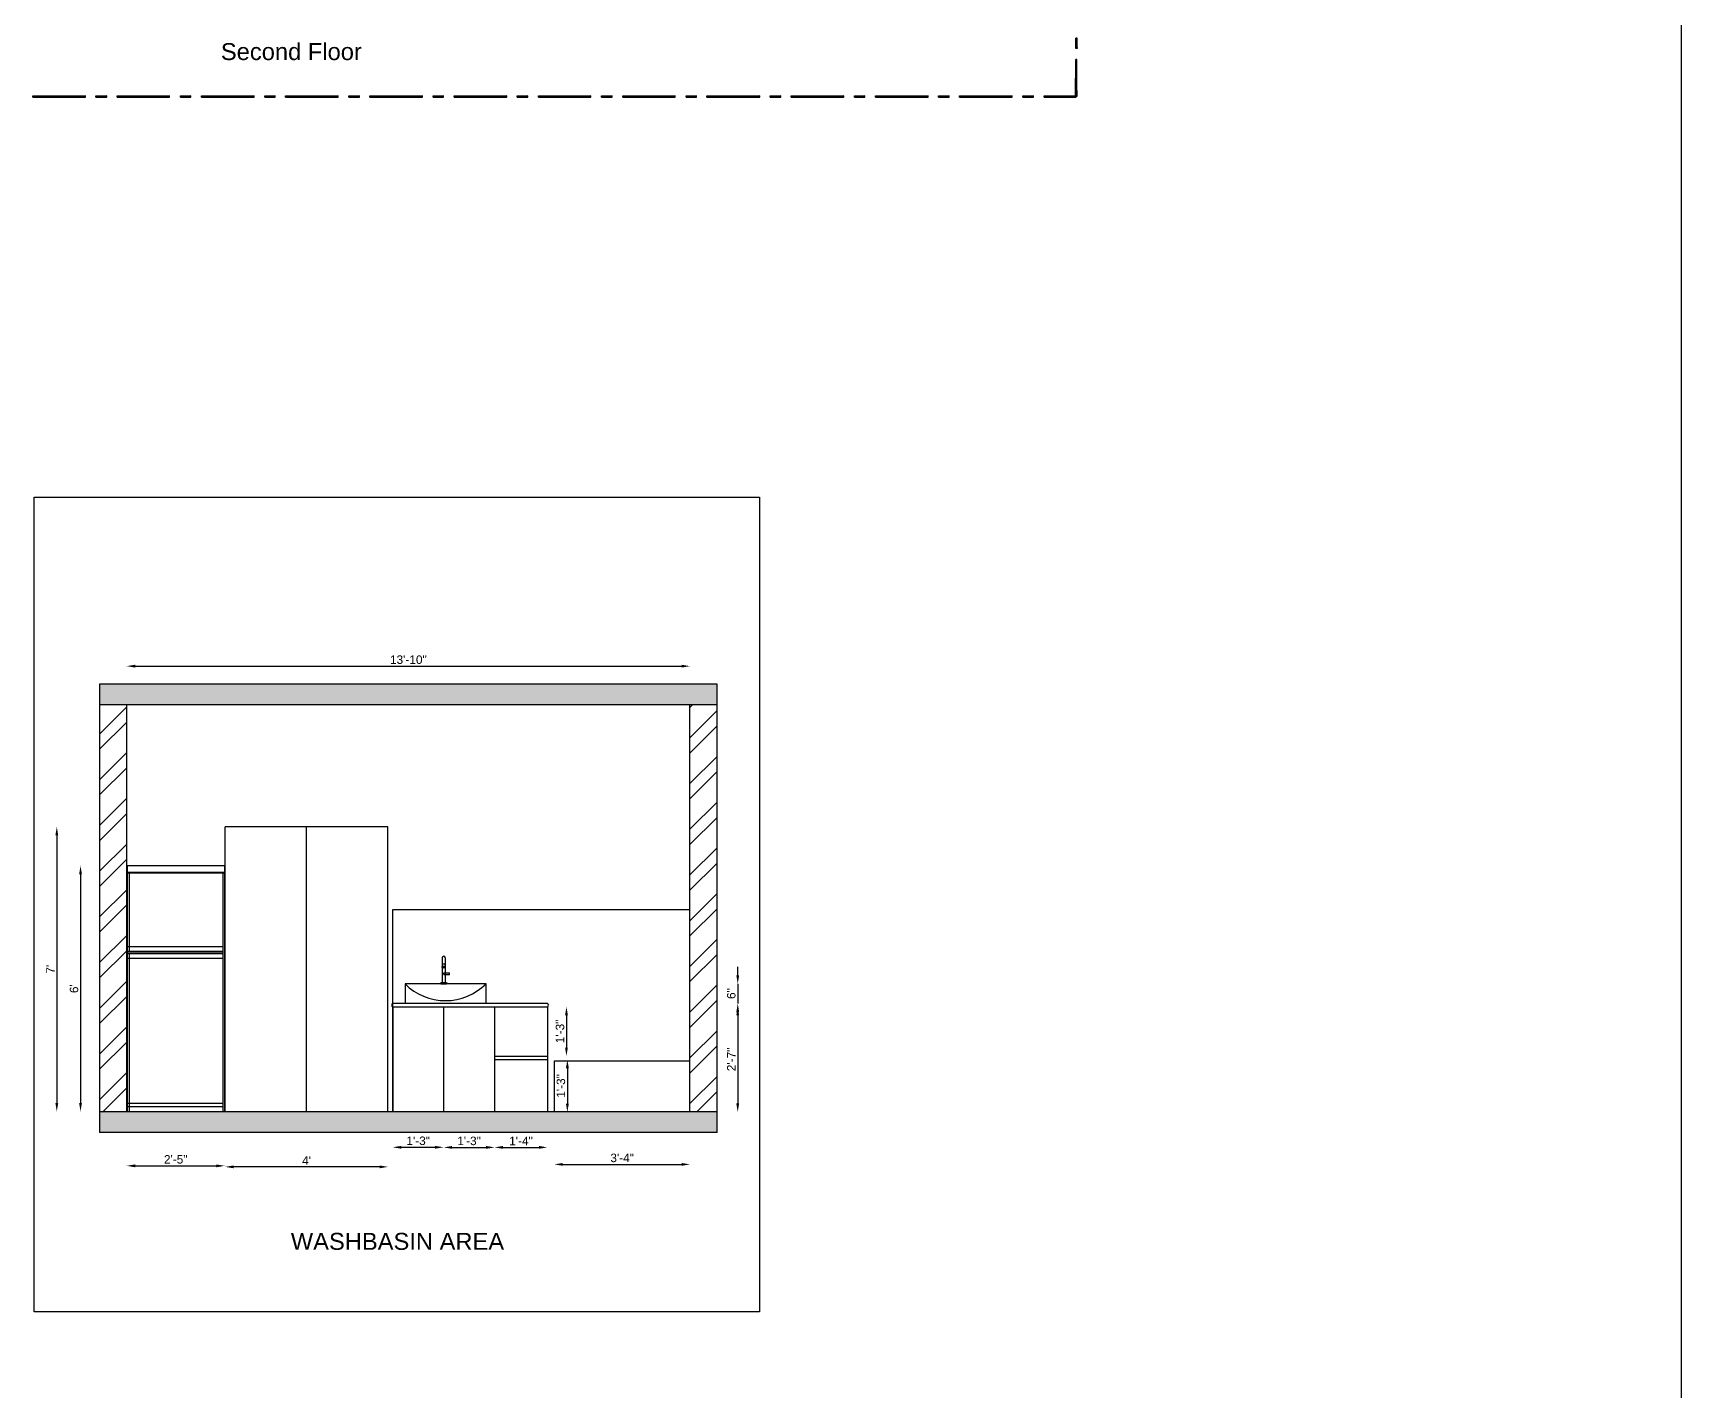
# Model space of a CAD drawing. Header units: feet. Extents: x 2272 to 4893, y 337 to 2916.
# Drawn here: x 4407 to 4892.6, y 1749.7 to 2149.5 of the extents above; entities that cross this region are included whole.
import ezdxf

# ---------------------------------------------------------------- set-up
doc = ezdxf.new("R2010")
doc.units = ezdxf.units.FT
doc.layers.add('Door', color=15, linetype='Continuous')
doc.styles.get("Standard").update_dxf_attribs({"font": 'arial.ttf'})
doc.dimstyles.new('ISO-25', dxfattribs={"dimtxt": 2.5, "dimasz": 2.5, "dimexe": 1.25, "dimexo": 0.625, "dimtad": 1, "dimdec": 0, "dimlunit": 4, "dimtxsty": 'Standard', "dimcen": 2.5, "dimse1": 1, "dimse2": 1, "dimadec": 0, "dimazin": 0, "dimtfac": 1, "dimtdec": 0, "dimtmove": 0, "dimatfit": 3, "dimfxl": 1, "dimarcsym": 0})

# ---------------------------------------------------------------- blocks, each defined once
blk = doc.blocks.new('Tap 04')
at = {"ltscale": 80}
for p, q in [((-17, 282), (-17, 12)), ((17, 282), (17, 118)), ((-32, 12), (-32, 0)), ((-32, 12), (32, 12)), ((-32, 0), (32, 0)), ((0, 118), (64, 118)), ((0, 100), (0, 118)), ((0, 100), (64, 100)), ((17, 100), (17, 12)), ((32, 12), (32, 0)), ((64, 100), (64, 118))]:
    blk.add_line(p, q, dxfattribs=at)
for centre, radius, start, end in [((0, 282), 17, 0, 180), ((0, 187), 26.2, 49.6355, 130.3645), ((0, 157), 31.6, 57.4419, 122.5581), ((0, 206), 31.6, 237.4419, 302.5581), ((37, 109), 22.1, 156.6309, 203.3691)]:
    blk.add_arc(centre, radius, start, end, dxfattribs=at)
for p in [(-16, 182), (-16, 182), (-15, 181), (-14, 184), (-14, 182), (-14, 182), (-14, 182), (-14, 180), (-13, 184), (-12, 184), (-12, 183), (-12, 180), (-12, 180), (-11, 186), (-10, 184), (-10, 181), (-8, 186), (-8, 184), (-8, 184), (-8, 184), (-8, 182), (-8, 182), (-6, 186), (-6, 185), (-6, 184), (-6, 182), (-6, 180), (-6, 180), (-6, 180), (-6, 180), (-5, 180), (-4, 186), (-4, 186), (-4, 185), (-4, 184), (-4, 184), (-4, 182), (-4, 182), (-2, 187), (-2, 184), (-2, 184), (-2, 182), (-2, 182), (-2, 182), (-2, 182), (-2, 182), (-2, 182), (-2, 180), (0, 187), (0, 186), (0, 185), (0, 185), (0, 184), (0, 182), (0, 182), (0, 182), (0, 180), (1, 182), (2, 186), (2, 182), (2, 182), (2, 182), (3, 180), (4, 187), (4, 185), (4, 184), (4, 182), (4, 182), (4, 182), (4, 180), (4, 180), (5, 187), (6, 186), (6, 185), (6, 182), (6, 182), (8, 184), (8, 184), (8, 182), (8, 182), (8, 180), (9, 180), (9, 180), (10, 185), (10, 184), (10, 182), (10, 182), (11, 184), (12, 184), (12, 184), (12, 182), (12, 180), (14, 182), (14, 182), (14, 180), (14, 180), (15, 180), (-12, 178), (-10, 178), (-9, 179), (-9, 179), (-6, 178), (-5, 178), (-5, 176), (-5, 176), (-4, 176), (-3, 175), (-2, 179), (-2, 179), (-2, 179), (-2, 176), (-2, 176), (0, 179), (0, 178), (0, 175), (1, 176), (2, 178), (2, 175), (4, 176), (6, 178), (7, 178), (8, 177), (9, 178), (12, 179)]:
    blk.add_point(p, dxfattribs=at)
blk = doc.blocks.new('*D293')
at = {"layer": 'Defpoints', "color": 0, "transparency": 16777216}
for p in [(4463.59, 1915.57), (4511.59, 1915.57), (4463.59, 1815.41)]:
    blk.add_point(p, dxfattribs=at)
at = {"layer": 'Door', "color": 0, "lineweight": -2, "transparency": 16777216}
blk.add_line((4509.09, 1815.41), (4466.09, 1815.41), dxfattribs=at)
at = {"layer": 'Door', "color": 0, "transparency": 16777216}
for points in [[(4466.09, 1815.82), (4466.09, 1814.99), (4463.59, 1815.41)], [(4509.09, 1815.82), (4509.09, 1814.99), (4511.59, 1815.41)]]:
    blk.add_solid(points, dxfattribs=at)
at = {"layer": 'Door', "color": 0, "transparency": 16777216, "insert": (4487.59, 1817.28), "char_height": 2.5, "attachment_point": 5}
blk.add_mtext("4'", dxfattribs=at)
blk = doc.blocks.new('*D294')
at = {"layer": 'Defpoints', "color": 0, "transparency": 16777216}
for p in [(4434.59, 1831.57), (4463.47, 1831.72), (4463.47, 1815.71)]:
    blk.add_point(p, dxfattribs=at)
at = {"layer": 'Door', "color": 0, "lineweight": -2, "transparency": 16777216}
blk.add_line((4437.09, 1815.71), (4460.97, 1815.71), dxfattribs=at)
at = {"layer": 'Door', "color": 0, "transparency": 16777216}
for points in [[(4437.09, 1816.13), (4437.09, 1815.29), (4434.59, 1815.71)], [(4460.97, 1816.13), (4460.97, 1815.29), (4463.47, 1815.71)]]:
    blk.add_solid(points, dxfattribs=at)
at = {"layer": 'Door', "color": 0, "transparency": 16777216, "insert": (4449.03, 1817.61), "char_height": 2.5, "attachment_point": 5}
blk.add_mtext('2\'-5"', dxfattribs=at)
blk = doc.blocks.new('*D295')
at = {"layer": 'Defpoints', "color": 0, "transparency": 16777216}
for p in [(4560.59, 1831.59), (4600.59, 1831.59), (4600.59, 1816.14)]:
    blk.add_point(p, dxfattribs=at)
at = {"layer": 'Door', "color": 0, "lineweight": -2, "transparency": 16777216}
blk.add_line((4563.09, 1816.14), (4598.09, 1816.14), dxfattribs=at)
at = {"layer": 'Door', "color": 0, "transparency": 16777216}
for points in [[(4563.09, 1816.55), (4563.09, 1815.72), (4560.59, 1816.14)], [(4598.09, 1816.55), (4598.09, 1815.72), (4600.59, 1816.14)]]:
    blk.add_solid(points, dxfattribs=at)
at = {"layer": 'Door', "color": 0, "transparency": 16777216, "insert": (4580.59, 1818.04), "char_height": 2.5, "attachment_point": 5}
blk.add_mtext('3\'-4"', dxfattribs=at)
blk = doc.blocks.new('*D296')
at = {"layer": 'Defpoints', "color": 0, "transparency": 16777216}
for p in [(4600.59, 1962.94), (4434.59, 1951.59), (4600.59, 1951.59)]:
    blk.add_point(p, dxfattribs=at)
at = {"layer": 'Door', "color": 0, "lineweight": -2, "transparency": 16777216}
blk.add_line((4437.09, 1962.94), (4598.09, 1962.94), dxfattribs=at)
at = {"layer": 'Door', "color": 0, "transparency": 16777216}
for points in [[(4437.09, 1963.36), (4437.09, 1962.52), (4434.59, 1962.94)], [(4598.09, 1963.36), (4598.09, 1962.52), (4600.59, 1962.94)]]:
    blk.add_solid(points, dxfattribs=at)
at = {"layer": 'Door', "color": 0, "transparency": 16777216, "insert": (4517.59, 1964.84), "char_height": 2.5, "attachment_point": 5}
blk.add_mtext('13\'-10"', dxfattribs=at)
blk = doc.blocks.new('*D297')
at = {"layer": 'Defpoints', "color": 0, "transparency": 16777216}
for p in [(4558.58, 1862.57), (4558.58, 1831.59), (4614.65, 1831.59)]:
    blk.add_point(p, dxfattribs=at)
at = {"layer": 'Door', "color": 0, "lineweight": -2, "transparency": 16777216}
blk.add_line((4614.65, 1860.07), (4614.65, 1834.09), dxfattribs=at)
at = {"layer": 'Door', "color": 0, "transparency": 16777216}
for points in [[(4614.24, 1860.07), (4615.07, 1860.07), (4614.65, 1862.57)], [(4614.24, 1834.09), (4615.07, 1834.09), (4614.65, 1831.59)]]:
    blk.add_solid(points, dxfattribs=at)
at = {"layer": 'Door', "color": 0, "transparency": 16777216, "insert": (4612.77, 1847.08), "char_height": 2.5, "attachment_point": 5, "rotation": 90}
blk.add_mtext('2\'-7"', dxfattribs=at)
blk = doc.blocks.new('*D298')
at = {"layer": 'Defpoints', "color": 0, "transparency": 16777216}
for p in [(4512.98, 1831.59), (4527.98, 1831.59), (4527.98, 1821.18)]:
    blk.add_point(p, dxfattribs=at)
at = {"layer": 'Door', "color": 0, "lineweight": -2, "transparency": 16777216}
blk.add_line((4515.48, 1821.18), (4525.48, 1821.18), dxfattribs=at)
at = {"layer": 'Door', "color": 0, "transparency": 16777216}
for points in [[(4515.48, 1821.59), (4515.48, 1820.76), (4512.98, 1821.18)], [(4525.48, 1821.59), (4525.48, 1820.76), (4527.98, 1821.18)]]:
    blk.add_solid(points, dxfattribs=at)
at = {"layer": 'Door', "color": 0, "transparency": 16777216, "insert": (4520.48, 1823.08), "char_height": 2.5, "attachment_point": 5}
blk.add_mtext('1\'-3"', dxfattribs=at)
blk = doc.blocks.new('*D299')
at = {"layer": 'Defpoints', "color": 0, "transparency": 16777216}
for p in [(4527.98, 1831.59), (4542.98, 1831.55), (4542.98, 1821.15)]:
    blk.add_point(p, dxfattribs=at)
at = {"layer": 'Door', "color": 0, "lineweight": -2, "transparency": 16777216}
blk.add_line((4530.48, 1821.15), (4540.48, 1821.15), dxfattribs=at)
at = {"layer": 'Door', "color": 0, "transparency": 16777216}
for points in [[(4530.48, 1821.57), (4530.48, 1820.73), (4527.98, 1821.15)], [(4540.48, 1821.57), (4540.48, 1820.73), (4542.98, 1821.15)]]:
    blk.add_solid(points, dxfattribs=at)
at = {"layer": 'Door', "color": 0, "transparency": 16777216, "insert": (4535.48, 1823.05), "char_height": 2.5, "attachment_point": 5}
blk.add_mtext('1\'-3"', dxfattribs=at)
blk = doc.blocks.new('*D291')
at = {"layer": 'Defpoints', "color": 0, "transparency": 16777216}
for p in [(4542.98, 1831.55), (4558.58, 1831.59), (4558.58, 1821.15)]:
    blk.add_point(p, dxfattribs=at)
at = {"layer": 'Door', "color": 0, "lineweight": -2, "transparency": 16777216}
blk.add_line((4545.48, 1821.15), (4556.08, 1821.15), dxfattribs=at)
at = {"layer": 'Door', "color": 0, "transparency": 16777216}
for points in [[(4545.48, 1821.57), (4545.48, 1820.73), (4542.98, 1821.15)], [(4556.08, 1821.57), (4556.08, 1820.73), (4558.58, 1821.15)]]:
    blk.add_solid(points, dxfattribs=at)
at = {"layer": 'Door', "color": 0, "transparency": 16777216, "insert": (4550.78, 1823.03), "char_height": 2.5, "attachment_point": 5}
blk.add_mtext('1\'-4"', dxfattribs=at)
blk = doc.blocks.new('*D300')
at = {"layer": 'Defpoints', "color": 0, "transparency": 16777216}
for p in [(4540.47, 1869.34), (4540.47, 1863.57), (4614.66, 1863.57)]:
    blk.add_point(p, dxfattribs=at)
at = {"layer": 'Door', "color": 0, "lineweight": -2, "transparency": 16777216}
for p, q in [((4614.66, 1871.84), (4614.66, 1874.34)), ((4614.66, 1869.34), (4614.66, 1863.57)), ((4614.66, 1861.07), (4614.66, 1858.57))]:
    blk.add_line(p, q, dxfattribs=at)
at = {"layer": 'Door', "color": 0, "transparency": 16777216}
for points in [[(4614.25, 1871.84), (4615.08, 1871.84), (4614.66, 1869.34)], [(4614.25, 1861.07), (4615.08, 1861.07), (4614.66, 1863.57)]]:
    blk.add_solid(points, dxfattribs=at)
at = {"layer": 'Door', "color": 0, "transparency": 16777216, "insert": (4612.76, 1866.46), "char_height": 2.5, "attachment_point": 5, "rotation": 90}
blk.add_mtext('6"', dxfattribs=at)
blk = doc.blocks.new('*D301')
at = {"layer": 'Defpoints', "color": 0, "transparency": 16777216}
for p in [(4463.59, 1915.57), (4413.99, 1831.72), (4462.99, 1831.72)]:
    blk.add_point(p, dxfattribs=at)
at = {"layer": 'Door', "color": 0, "lineweight": -2, "transparency": 16777216}
blk.add_line((4413.99, 1913.07), (4413.99, 1834.22), dxfattribs=at)
at = {"layer": 'Door', "color": 0, "transparency": 16777216}
for points in [[(4413.57, 1913.07), (4414.41, 1913.07), (4413.99, 1915.57)], [(4413.57, 1834.22), (4414.41, 1834.22), (4413.99, 1831.72)]]:
    blk.add_solid(points, dxfattribs=at)
at = {"layer": 'Door', "color": 0, "transparency": 16777216, "insert": (4412.12, 1873.64), "char_height": 2.5, "attachment_point": 5, "rotation": 90}
blk.add_mtext("7'", dxfattribs=at)
blk = doc.blocks.new('*D302')
at = {"layer": 'Defpoints', "color": 0, "transparency": 16777216}
for p in [(4434.71, 1904.11), (4420.97, 1831.72), (4434.71, 1831.72)]:
    blk.add_point(p, dxfattribs=at)
at = {"layer": 'Door', "color": 0, "lineweight": -2, "transparency": 16777216}
blk.add_line((4420.97, 1901.61), (4420.97, 1834.22), dxfattribs=at)
at = {"layer": 'Door', "color": 0, "transparency": 16777216}
for points in [[(4420.56, 1901.61), (4421.39, 1901.61), (4420.97, 1904.11)], [(4420.56, 1834.22), (4421.39, 1834.22), (4420.97, 1831.72)]]:
    blk.add_solid(points, dxfattribs=at)
at = {"layer": 'Door', "color": 0, "transparency": 16777216, "insert": (4419.07, 1867.91), "char_height": 2.5, "attachment_point": 5, "rotation": 90}
blk.add_mtext("6'", dxfattribs=at)
blk = doc.blocks.new('*D303')
at = {"color": 0, "lineweight": -2, "transparency": 16777216}
blk.add_line((4564.18, 1860.07), (4564.18, 1850.57), dxfattribs=at)
at = {"color": 0, "transparency": 16777216}
for points in [[(4563.77, 1860.07), (4564.6, 1860.07), (4564.18, 1862.57)], [(4563.77, 1850.57), (4564.6, 1850.57), (4564.18, 1848.07)]]:
    blk.add_solid(points, dxfattribs=at)
at = {"layer": 'Defpoints', "color": 0, "transparency": 16777216}
for p in [(4542.99, 1862.57), (4542.99, 1848.07), (4564.18, 1848.07)]:
    blk.add_point(p, dxfattribs=at)
at = {"color": 0, "transparency": 16777216, "insert": (4562.28, 1855.32), "char_height": 2.5, "attachment_point": 5, "rotation": 90}
blk.add_mtext('1\'-3"', dxfattribs=at)
blk = doc.blocks.new('*D292')
at = {"color": 0, "lineweight": -2, "transparency": 16777216}
blk.add_line((4564.45, 1844.49), (4564.45, 1834), dxfattribs=at)
at = {"color": 0, "transparency": 16777216}
for points in [[(4564.03, 1844.49), (4564.87, 1844.49), (4564.45, 1846.99)], [(4564.03, 1834), (4564.87, 1834), (4564.45, 1831.5)]]:
    blk.add_solid(points, dxfattribs=at)
at = {"layer": 'Defpoints', "color": 0, "transparency": 16777216}
for p in [(4543.34, 1846.99), (4543.33, 1831.5), (4564.45, 1831.5)]:
    blk.add_point(p, dxfattribs=at)
at = {"color": 0, "transparency": 16777216, "insert": (4562.55, 1839.25), "char_height": 2.5, "attachment_point": 5, "rotation": 90}
blk.add_mtext('1\'-3"', dxfattribs=at)

msp = doc.modelspace()

# ---------------------------------------------------------------- hatches: boundary and pattern name
at = {"true_color": 0x999999, "transparency": 33554687}
h = msp.add_hatch(color=253, dxfattribs=at)
h.paths.add_polyline_path([(4714.732, 2147.952), (4714.308, 2147.952), (4714.732, 2144.883)])
h.paths.add_polyline_path([(4714.308, 2147.952), (4714.732, 2144.883), (4714.308, 2144.883)])
h = msp.add_hatch(color=253, dxfattribs=at)
h.paths.add_polyline_path([(4714.732, 2147.952), (4714.308, 2147.952), (4714.732, 2144.883)])
h.paths.add_polyline_path([(4714.308, 2147.952), (4714.732, 2144.883), (4714.308, 2144.883)])
h = msp.add_hatch(color=253, dxfattribs=at)
h.paths.add_polyline_path([(4714.635, 2141.684), (4714.308, 2141.684), (4714.569, 2130.815)])
h.paths.add_polyline_path([(4714.308, 2141.684), (4714.569, 2130.815), (4714.21, 2130.815)])
h = msp.add_hatch(color=253, dxfattribs=at)
h.paths.add_polyline_path([(4714.635, 2141.684), (4714.308, 2141.684), (4714.569, 2130.815)])
h.paths.add_polyline_path([(4714.308, 2141.684), (4714.569, 2130.815), (4714.21, 2130.815)])
h = msp.add_hatch(color=253, dxfattribs=at)
h.paths.add_polyline_path([(4422.432, 2130.587), (4422.432, 2131.011), (4406.961, 2130.587)])
h.paths.add_polyline_path([(4422.432, 2131.011), (4406.961, 2130.587), (4406.961, 2131.011)])
h = msp.add_hatch(color=253, dxfattribs=at)
h.paths.add_polyline_path([(4422.432, 2130.587), (4422.432, 2131.011), (4406.961, 2130.587)])
h.paths.add_polyline_path([(4422.432, 2131.011), (4406.961, 2130.587), (4406.961, 2131.011)])
h = msp.add_hatch(color=253, dxfattribs=at)
h.paths.add_polyline_path([(4428.7, 2130.587), (4428.7, 2131.011), (4425.533, 2130.587)])
h.paths.add_polyline_path([(4428.7, 2131.011), (4425.533, 2130.587), (4425.533, 2131.011)])
h = msp.add_hatch(color=253, dxfattribs=at)
h.paths.add_polyline_path([(4428.7, 2130.587), (4428.7, 2131.011), (4425.533, 2130.587)])
h.paths.add_polyline_path([(4428.7, 2131.011), (4425.533, 2130.587), (4425.533, 2131.011)])
h = msp.add_hatch(color=253, dxfattribs=at)
h.paths.add_polyline_path([(4447.24, 2130.587), (4447.24, 2131.011), (4431.8, 2130.587)])
h.paths.add_polyline_path([(4447.24, 2131.011), (4431.8, 2130.587), (4431.8, 2131.011)])
h = msp.add_hatch(color=253, dxfattribs=at)
h.paths.add_polyline_path([(4447.24, 2130.587), (4447.24, 2131.011), (4431.8, 2130.587)])
h.paths.add_polyline_path([(4447.24, 2131.011), (4431.8, 2130.587), (4431.8, 2131.011)])
h = msp.add_hatch(color=253, dxfattribs=at)
h.paths.add_polyline_path([(4453.507, 2130.587), (4453.507, 2131.011), (4450.406, 2130.587)])
h.paths.add_polyline_path([(4453.507, 2131.011), (4450.406, 2130.587), (4450.406, 2131.011)])
h = msp.add_hatch(color=253, dxfattribs=at)
h.paths.add_polyline_path([(4453.507, 2130.587), (4453.507, 2131.011), (4450.406, 2130.587)])
h.paths.add_polyline_path([(4453.507, 2131.011), (4450.406, 2130.587), (4450.406, 2131.011)])
h = msp.add_hatch(color=253, dxfattribs=at)
h.paths.add_polyline_path([(4472.145, 2130.587), (4472.145, 2131.011), (4456.608, 2130.587)])
h.paths.add_polyline_path([(4472.145, 2131.011), (4456.608, 2130.587), (4456.608, 2131.011)])
h = msp.add_hatch(color=253, dxfattribs=at)
h.paths.add_polyline_path([(4472.145, 2130.587), (4472.145, 2131.011), (4456.608, 2130.587)])
h.paths.add_polyline_path([(4472.145, 2131.011), (4456.608, 2130.587), (4456.608, 2131.011)])
h = msp.add_hatch(color=253, dxfattribs=at)
h.paths.add_polyline_path([(4478.314, 2130.587), (4478.314, 2131.011), (4475.246, 2130.587)])
h.paths.add_polyline_path([(4478.314, 2131.011), (4475.246, 2130.587), (4475.246, 2131.011)])
h = msp.add_hatch(color=253, dxfattribs=at)
h.paths.add_polyline_path([(4478.314, 2130.587), (4478.314, 2131.011), (4475.246, 2130.587)])
h.paths.add_polyline_path([(4478.314, 2131.011), (4475.246, 2130.587), (4475.246, 2131.011)])
h = msp.add_hatch(color=253, dxfattribs=at)
h.paths.add_polyline_path([(4496.952, 2130.587), (4496.952, 2131.011), (4481.415, 2130.587)])
h.paths.add_polyline_path([(4496.952, 2131.011), (4481.415, 2130.587), (4481.415, 2131.011)])
h = msp.add_hatch(color=253, dxfattribs=at)
h.paths.add_polyline_path([(4496.952, 2130.587), (4496.952, 2131.011), (4481.415, 2130.587)])
h.paths.add_polyline_path([(4496.952, 2131.011), (4481.415, 2130.587), (4481.415, 2131.011)])
h = msp.add_hatch(color=253, dxfattribs=at)
h.paths.add_polyline_path([(4503.154, 2130.587), (4503.154, 2131.011), (4500.053, 2130.587)])
h.paths.add_polyline_path([(4503.154, 2131.011), (4500.053, 2130.587), (4500.053, 2131.011)])
h = msp.add_hatch(color=253, dxfattribs=at)
h.paths.add_polyline_path([(4503.154, 2130.587), (4503.154, 2131.011), (4500.053, 2130.587)])
h.paths.add_polyline_path([(4503.154, 2131.011), (4500.053, 2130.587), (4500.053, 2131.011)])
h = msp.add_hatch(color=253, dxfattribs=at)
h.paths.add_polyline_path([(4521.792, 2130.587), (4521.792, 2131.011), (4506.254, 2130.587)])
h.paths.add_polyline_path([(4521.792, 2131.011), (4506.254, 2130.587), (4506.254, 2131.011)])
h = msp.add_hatch(color=253, dxfattribs=at)
h.paths.add_polyline_path([(4521.792, 2130.587), (4521.792, 2131.011), (4506.254, 2130.587)])
h.paths.add_polyline_path([(4521.792, 2131.011), (4506.254, 2130.587), (4506.254, 2131.011)])
h = msp.add_hatch(color=253, dxfattribs=at)
h.paths.add_polyline_path([(4527.961, 2130.587), (4527.961, 2131.011), (4524.86, 2130.587)])
h.paths.add_polyline_path([(4527.961, 2131.011), (4524.86, 2130.587), (4524.86, 2131.011)])
h = msp.add_hatch(color=253, dxfattribs=at)
h.paths.add_polyline_path([(4527.961, 2130.587), (4527.961, 2131.011), (4524.86, 2130.587)])
h.paths.add_polyline_path([(4527.961, 2131.011), (4524.86, 2130.587), (4524.86, 2131.011)])
h = msp.add_hatch(color=253, dxfattribs=at)
h.paths.add_polyline_path([(4546.599, 2130.587), (4546.599, 2131.011), (4531.062, 2130.587)])
h.paths.add_polyline_path([(4546.599, 2131.011), (4531.062, 2130.587), (4531.062, 2131.011)])
h = msp.add_hatch(color=253, dxfattribs=at)
h.paths.add_polyline_path([(4546.599, 2130.587), (4546.599, 2131.011), (4531.062, 2130.587)])
h.paths.add_polyline_path([(4546.599, 2131.011), (4531.062, 2130.587), (4531.062, 2131.011)])
h = msp.add_hatch(color=253, dxfattribs=at)
h.paths.add_polyline_path([(4552.768, 2130.587), (4552.768, 2131.011), (4549.7, 2130.587)])
h.paths.add_polyline_path([(4552.768, 2131.011), (4549.7, 2130.587), (4549.7, 2131.011)])
h = msp.add_hatch(color=253, dxfattribs=at)
h.paths.add_polyline_path([(4552.768, 2130.587), (4552.768, 2131.011), (4549.7, 2130.587)])
h.paths.add_polyline_path([(4552.768, 2131.011), (4549.7, 2130.587), (4549.7, 2131.011)])
h = msp.add_hatch(color=253, dxfattribs=at)
h.paths.add_polyline_path([(4571.406, 2130.587), (4571.406, 2131.011), (4555.967, 2130.587)])
h.paths.add_polyline_path([(4571.406, 2131.011), (4555.967, 2130.587), (4555.967, 2131.011)])
h = msp.add_hatch(color=253, dxfattribs=at)
h.paths.add_polyline_path([(4571.406, 2130.587), (4571.406, 2131.011), (4555.967, 2130.587)])
h.paths.add_polyline_path([(4571.406, 2131.011), (4555.967, 2130.587), (4555.967, 2131.011)])
h = msp.add_hatch(color=253, dxfattribs=at)
h.paths.add_polyline_path([(4577.673, 2130.587), (4577.673, 2131.011), (4574.507, 2130.587)])
h.paths.add_polyline_path([(4577.673, 2131.011), (4574.507, 2130.587), (4574.507, 2131.011)])
h = msp.add_hatch(color=253, dxfattribs=at)
h.paths.add_polyline_path([(4577.673, 2130.587), (4577.673, 2131.011), (4574.507, 2130.587)])
h.paths.add_polyline_path([(4577.673, 2131.011), (4574.507, 2130.587), (4574.507, 2131.011)])
h = msp.add_hatch(color=253, dxfattribs=at)
h.paths.add_polyline_path([(4596.246, 2130.587), (4596.246, 2131.011), (4580.774, 2130.587)])
h.paths.add_polyline_path([(4596.246, 2131.011), (4580.774, 2130.587), (4580.774, 2131.011)])
h = msp.add_hatch(color=253, dxfattribs=at)
h.paths.add_polyline_path([(4596.246, 2130.587), (4596.246, 2131.011), (4580.774, 2130.587)])
h.paths.add_polyline_path([(4596.246, 2131.011), (4580.774, 2130.587), (4580.774, 2131.011)])
h = msp.add_hatch(color=253, dxfattribs=at)
h.paths.add_polyline_path([(4602.513, 2130.587), (4602.513, 2131.011), (4599.412, 2130.587)])
h.paths.add_polyline_path([(4602.513, 2131.011), (4599.412, 2130.587), (4599.412, 2131.011)])
h = msp.add_hatch(color=253, dxfattribs=at)
h.paths.add_polyline_path([(4602.513, 2130.587), (4602.513, 2131.011), (4599.412, 2130.587)])
h.paths.add_polyline_path([(4602.513, 2131.011), (4599.412, 2130.587), (4599.412, 2131.011)])
h = msp.add_hatch(color=253, dxfattribs=at)
h.paths.add_polyline_path([(4621.151, 2130.587), (4621.151, 2131.011), (4605.581, 2130.587)])
h.paths.add_polyline_path([(4621.151, 2131.011), (4605.581, 2130.587), (4605.581, 2131.011)])
h = msp.add_hatch(color=253, dxfattribs=at)
h.paths.add_polyline_path([(4621.151, 2130.587), (4621.151, 2131.011), (4605.581, 2130.587)])
h.paths.add_polyline_path([(4621.151, 2131.011), (4605.581, 2130.587), (4605.581, 2131.011)])
h = msp.add_hatch(color=253, dxfattribs=at)
h.paths.add_polyline_path([(4627.32, 2130.587), (4627.32, 2131.011), (4624.219, 2130.587)])
h.paths.add_polyline_path([(4627.32, 2131.011), (4624.219, 2130.587), (4624.219, 2131.011)])
h = msp.add_hatch(color=253, dxfattribs=at)
h.paths.add_polyline_path([(4627.32, 2130.587), (4627.32, 2131.011), (4624.219, 2130.587)])
h.paths.add_polyline_path([(4627.32, 2131.011), (4624.219, 2130.587), (4624.219, 2131.011)])
h = msp.add_hatch(color=253, dxfattribs=at)
h.paths.add_polyline_path([(4645.958, 2130.587), (4645.958, 2131.011), (4630.421, 2130.587)])
h.paths.add_polyline_path([(4645.958, 2131.011), (4630.421, 2130.587), (4630.421, 2131.011)])
h = msp.add_hatch(color=253, dxfattribs=at)
h.paths.add_polyline_path([(4645.958, 2130.587), (4645.958, 2131.011), (4630.421, 2130.587)])
h.paths.add_polyline_path([(4645.958, 2131.011), (4630.421, 2130.587), (4630.421, 2131.011)])
h = msp.add_hatch(color=253, dxfattribs=at)
h.paths.add_polyline_path([(4652.127, 2130.587), (4652.127, 2131.011), (4649.059, 2130.587)])
h.paths.add_polyline_path([(4652.127, 2131.011), (4649.059, 2130.587), (4649.059, 2131.011)])
h = msp.add_hatch(color=253, dxfattribs=at)
h.paths.add_polyline_path([(4652.127, 2130.587), (4652.127, 2131.011), (4649.059, 2130.587)])
h.paths.add_polyline_path([(4652.127, 2131.011), (4649.059, 2130.587), (4649.059, 2131.011)])
h = msp.add_hatch(color=253, dxfattribs=at)
h.paths.add_polyline_path([(4670.765, 2130.587), (4670.765, 2131.011), (4655.228, 2130.587)])
h.paths.add_polyline_path([(4670.765, 2131.011), (4655.228, 2130.587), (4655.228, 2131.011)])
h = msp.add_hatch(color=253, dxfattribs=at)
h.paths.add_polyline_path([(4670.765, 2130.587), (4670.765, 2131.011), (4655.228, 2130.587)])
h.paths.add_polyline_path([(4670.765, 2131.011), (4655.228, 2130.587), (4655.228, 2131.011)])
h = msp.add_hatch(color=253, dxfattribs=at)
h.paths.add_polyline_path([(4676.967, 2130.587), (4676.967, 2131.011), (4673.866, 2130.587)])
h.paths.add_polyline_path([(4676.967, 2131.011), (4673.866, 2130.587), (4673.866, 2131.011)])
h = msp.add_hatch(color=253, dxfattribs=at)
h.paths.add_polyline_path([(4676.967, 2130.587), (4676.967, 2131.011), (4673.866, 2130.587)])
h.paths.add_polyline_path([(4676.967, 2131.011), (4673.866, 2130.587), (4673.866, 2131.011)])
h = msp.add_hatch(color=253, dxfattribs=at)
h.paths.add_polyline_path([(4695.572, 2130.587), (4695.572, 2131.011), (4680.035, 2130.587)])
h.paths.add_polyline_path([(4695.572, 2131.011), (4680.035, 2130.587), (4680.035, 2131.011)])
h = msp.add_hatch(color=253, dxfattribs=at)
h.paths.add_polyline_path([(4695.572, 2130.587), (4695.572, 2131.011), (4680.035, 2130.587)])
h.paths.add_polyline_path([(4695.572, 2131.011), (4680.035, 2130.587), (4680.035, 2131.011)])
h = msp.add_hatch(color=253, dxfattribs=at)
h.paths.add_polyline_path([(4701.774, 2130.587), (4701.774, 2131.011), (4698.673, 2130.587)])
h.paths.add_polyline_path([(4701.774, 2131.011), (4698.673, 2130.587), (4698.673, 2131.011)])
h = msp.add_hatch(color=253, dxfattribs=at)
h.paths.add_polyline_path([(4701.774, 2130.587), (4701.774, 2131.011), (4698.673, 2130.587)])
h.paths.add_polyline_path([(4701.774, 2131.011), (4698.673, 2130.587), (4698.673, 2131.011)])
h = msp.add_hatch(color=253, dxfattribs=at)
h.paths.add_polyline_path([(4714.373, 2130.587), (4714.373, 2131.011), (4704.94, 2130.587)])
h.paths.add_polyline_path([(4714.373, 2131.011), (4704.94, 2130.587), (4704.94, 2131.011)])
h = msp.add_hatch(color=253, dxfattribs=at)
h.paths.add_polyline_path([(4714.373, 2130.587), (4714.373, 2131.011), (4704.94, 2130.587)])
h.paths.add_polyline_path([(4714.373, 2131.011), (4704.94, 2130.587), (4704.94, 2131.011)])
at = {"layer": 'Door', "true_color": 0x105689}
h = msp.add_hatch(dxfattribs=at)
h.set_pattern_fill('AR-CONC', color=146, scale=0.04)
h.set_pattern_definition([(50, (252.125, 1715.302), (7.287387, -0.6375634), [0.762, -8.382]), (355, (252.125, 1715.302), (-1.409737, 7.642274), [0.6096, -6.705623]), (100.45144, (252.732, 1715.249), (5.87765, 7.00471), [0.6476, -7.12361]), (46.1842, (252.125, 1717.334), (10.843162, -1.681693), [1.143, -12.573]), (96.63556, (253.029, 1717.194), (9.496165, 9.897045), [0.9714, -10.685424]), (351.18415, (252.125, 1717.334), (9.496165, 9.897045), [0.9144, -10.05839]), (21, (253.141, 1716.826), (6.064576, -4.090608), [0.762, -8.382]), (326, (253.141, 1716.826), (2.472081, 7.367519), [0.6096, -6.7056]), (71.45144, (253.6464, 1716.485), (8.536657, 3.276911), [0.6476, -7.123598]), (37.5, (252.125, 1715.3022), (0.1235441, 3.3822016), [0, -6.62432, 0, -6.8072, 0, -6.731]), (7.5, (252.125, 1715.3022), (2.6727865, 4.007223), [0, -3.88112, 0, -6.47192, 0, -2.5654]), (327.5, (249.8593, 1715.3022), (5.4236238, -0.2291498), [0, -2.54, 0, -7.9248, 0, -10.5156]), (317.5, (248.8433, 1715.302), (5.925167, 1.0170596), [0, -3.302, 0, -5.26288, 0, -7.4676])])
h.paths.add_polyline_path([(4608.586, 1825.585), (4608.586, 1831.585), (4542.977, 1831.585), (4542.977, 1831.55), (4542.944, 1831.585), (4512.994, 1831.585), (4512.977, 1831.567), (4512.977, 1831.585), (4426.586, 1831.585), (4426.586, 1825.567), (4463.586, 1825.567), (4511.586, 1825.567)])
h.paths.add_polyline_path([(4608.586, 1951.585), (4608.586, 1957.585), (4434.586, 1957.585), (4426.586, 1957.585), (4426.586, 1951.585), (4434.586, 1951.585)])
h = msp.add_hatch(dxfattribs=at)
h.set_pattern_fill('ANSI32', color=146)
h.set_pattern_definition([(45, (252.125, 1715.302), (-6.735192, 6.735192), []), (45, (256.615, 1715.302), (-6.735192, 6.735192), [])])
h.paths.add_polyline_path([(4434.586, 1951.585), (4426.586, 1951.585), (4426.586, 1831.567), (4434.586, 1831.567)])
h.paths.add_polyline_path([(4608.586, 1951.585), (4600.586, 1951.585), (4600.586, 1831.585), (4608.586, 1831.585)])

# ---------------------------------------------------------------- linework, layer by layer
for p, q in [((4892.649, 2915.521), (4892.649, 337.13)), ((4512.977, 1831.585), (4512.977, 1891.278)), ((4512.977, 1891.278), (4600.586, 1891.278))]:
    msp.add_line(p, q)
at = {"color": 0}
for p, q in [((4434.709, 1904.106), (4434.709, 1831.717)), ((4463.586, 1904.106), (4434.709, 1904.106)), ((4463.475, 1878.41), (4463.509, 1904.106)), ((4463.507, 1902.159), (4434.709, 1902.159)), ((4463.506, 1901.916), (4434.709, 1901.916)), ((4435.357, 1901.916), (4435.357, 1878.897)), ((4462.988, 1878.41), (4462.988, 1901.916)), ((4434.709, 1880.357), (4462.988, 1880.357)), ((4434.709, 1878.994), (4462.988, 1878.994)), ((4434.709, 1878.897), (4462.988, 1878.897)), ((4434.709, 1878.41), (4462.988, 1878.41)), ((4434.709, 1878.313), (4462.988, 1878.313)), ((4434.709, 1876.95), (4462.988, 1876.95)), ((4435.357, 1878.41), (4435.357, 1831.717)), ((4436.006, 1878.994), (4436.006, 1878.897)), ((4436.006, 1878.41), (4436.006, 1878.313)), ((4462.988, 1831.717), (4462.988, 1878.41)), ((4463.475, 1831.717), (4463.475, 1878.41)), ((4434.709, 1834.151), (4463.038, 1834.159)), ((4434.709, 1833.177), (4462.978, 1833.157)), ((4434.709, 1831.717), (4463.586, 1831.717))]:
    msp.add_line(p, q, dxfattribs=at)
at = {"color": 242, "true_color": 0xcd2027}
for p, q in [((4540.472, 1869.344), (4516.622, 1869.33)), ((4516.622, 1869.33), (4516.622, 1863.567)), ((4540.472, 1863.567), (4540.472, 1869.344)), ((4558.579, 1863.567), (4512.977, 1863.567)), ((4512.977, 1862.567), (4548.977, 1862.567)), ((4540.472, 1863.567), (4516.622, 1863.567)), ((4548.977, 1862.567), (4558.579, 1862.567)), ((4558.579, 1862.567), (4558.579, 1831.585)), ((4512.977, 1858.567), (4512.993, 1858.567))]:
    msp.add_line(p, q, dxfattribs=at)
at = {"color": 7, "true_color": 0xffffff}
for p, q in [((4542.985, 1847.076), (4558.579, 1847.067)), ((4542.986, 1848.067), (4558.579, 1848.067))]:
    msp.add_line(p, q, dxfattribs=at)
at = {"color": 253, "linetype": 'Continuous', "lineweight": -2, "true_color": 0x999999, "transparency": 33554687}
for points in [[(4714.732, 2147.952), (4714.308, 2147.952), (4714.732, 2144.883)], [(4714.308, 2147.952), (4714.732, 2144.883), (4714.308, 2144.883)], [(4714.732, 2147.952), (4714.308, 2147.952), (4714.732, 2144.883)], [(4714.308, 2147.952), (4714.732, 2144.883), (4714.308, 2144.883)], [(4714.308, 2141.684), (4714.569, 2130.815), (4714.21, 2130.815)], [(4714.308, 2141.684), (4714.569, 2130.815), (4714.21, 2130.815)], [(4714.635, 2141.684), (4714.308, 2141.684), (4714.569, 2130.815)], [(4714.635, 2141.684), (4714.308, 2141.684), (4714.569, 2130.815)], [(4422.432, 2130.587), (4422.432, 2131.011), (4406.961, 2130.587)], [(4422.432, 2131.011), (4406.961, 2130.587), (4406.961, 2131.011)], [(4422.432, 2130.587), (4422.432, 2131.011), (4406.961, 2130.587)], [(4422.432, 2131.011), (4406.961, 2130.587), (4406.961, 2131.011)], [(4428.7, 2130.587), (4428.7, 2131.011), (4425.533, 2130.587)], [(4428.7, 2131.011), (4425.533, 2130.587), (4425.533, 2131.011)], [(4428.7, 2130.587), (4428.7, 2131.011), (4425.533, 2130.587)], [(4428.7, 2131.011), (4425.533, 2130.587), (4425.533, 2131.011)], [(4447.24, 2130.587), (4447.24, 2131.011), (4431.8, 2130.587)], [(4447.24, 2131.011), (4431.8, 2130.587), (4431.8, 2131.011)], [(4447.24, 2130.587), (4447.24, 2131.011), (4431.8, 2130.587)], [(4447.24, 2131.011), (4431.8, 2130.587), (4431.8, 2131.011)], [(4453.507, 2130.587), (4453.507, 2131.011), (4450.406, 2130.587)], [(4453.507, 2131.011), (4450.406, 2130.587), (4450.406, 2131.011)], [(4453.507, 2130.587), (4453.507, 2131.011), (4450.406, 2130.587)], [(4453.507, 2131.011), (4450.406, 2130.587), (4450.406, 2131.011)], [(4472.145, 2130.587), (4472.145, 2131.011), (4456.608, 2130.587)], [(4472.145, 2131.011), (4456.608, 2130.587), (4456.608, 2131.011)], [(4472.145, 2130.587), (4472.145, 2131.011), (4456.608, 2130.587)], [(4472.145, 2131.011), (4456.608, 2130.587), (4456.608, 2131.011)], [(4478.314, 2130.587), (4478.314, 2131.011), (4475.246, 2130.587)], [(4478.314, 2131.011), (4475.246, 2130.587), (4475.246, 2131.011)], [(4478.314, 2130.587), (4478.314, 2131.011), (4475.246, 2130.587)], [(4478.314, 2131.011), (4475.246, 2130.587), (4475.246, 2131.011)], [(4496.952, 2130.587), (4496.952, 2131.011), (4481.415, 2130.587)], [(4496.952, 2131.011), (4481.415, 2130.587), (4481.415, 2131.011)], [(4496.952, 2130.587), (4496.952, 2131.011), (4481.415, 2130.587)], [(4496.952, 2131.011), (4481.415, 2130.587), (4481.415, 2131.011)], [(4503.154, 2130.587), (4503.154, 2131.011), (4500.053, 2130.587)], [(4503.154, 2131.011), (4500.053, 2130.587), (4500.053, 2131.011)], [(4503.154, 2130.587), (4503.154, 2131.011), (4500.053, 2130.587)], [(4503.154, 2131.011), (4500.053, 2130.587), (4500.053, 2131.011)], [(4521.792, 2130.587), (4521.792, 2131.011), (4506.254, 2130.587)], [(4521.792, 2131.011), (4506.254, 2130.587), (4506.254, 2131.011)], [(4521.792, 2130.587), (4521.792, 2131.011), (4506.254, 2130.587)], [(4521.792, 2131.011), (4506.254, 2130.587), (4506.254, 2131.011)], [(4527.961, 2130.587), (4527.961, 2131.011), (4524.86, 2130.587)], [(4527.961, 2131.011), (4524.86, 2130.587), (4524.86, 2131.011)], [(4527.961, 2130.587), (4527.961, 2131.011), (4524.86, 2130.587)], [(4527.961, 2131.011), (4524.86, 2130.587), (4524.86, 2131.011)], [(4546.599, 2130.587), (4546.599, 2131.011), (4531.062, 2130.587)], [(4546.599, 2131.011), (4531.062, 2130.587), (4531.062, 2131.011)], [(4546.599, 2130.587), (4546.599, 2131.011), (4531.062, 2130.587)], [(4546.599, 2131.011), (4531.062, 2130.587), (4531.062, 2131.011)], [(4552.768, 2130.587), (4552.768, 2131.011), (4549.7, 2130.587)], [(4552.768, 2131.011), (4549.7, 2130.587), (4549.7, 2131.011)], [(4552.768, 2130.587), (4552.768, 2131.011), (4549.7, 2130.587)], [(4552.768, 2131.011), (4549.7, 2130.587), (4549.7, 2131.011)], [(4571.406, 2130.587), (4571.406, 2131.011), (4555.967, 2130.587)], [(4571.406, 2131.011), (4555.967, 2130.587), (4555.967, 2131.011)], [(4571.406, 2130.587), (4571.406, 2131.011), (4555.967, 2130.587)], [(4571.406, 2131.011), (4555.967, 2130.587), (4555.967, 2131.011)], [(4577.673, 2130.587), (4577.673, 2131.011), (4574.507, 2130.587)], [(4577.673, 2131.011), (4574.507, 2130.587), (4574.507, 2131.011)], [(4577.673, 2130.587), (4577.673, 2131.011), (4574.507, 2130.587)], [(4577.673, 2131.011), (4574.507, 2130.587), (4574.507, 2131.011)], [(4596.246, 2130.587), (4596.246, 2131.011), (4580.774, 2130.587)], [(4596.246, 2131.011), (4580.774, 2130.587), (4580.774, 2131.011)], [(4596.246, 2130.587), (4596.246, 2131.011), (4580.774, 2130.587)], [(4596.246, 2131.011), (4580.774, 2130.587), (4580.774, 2131.011)], [(4602.513, 2130.587), (4602.513, 2131.011), (4599.412, 2130.587)], [(4602.513, 2131.011), (4599.412, 2130.587), (4599.412, 2131.011)], [(4602.513, 2130.587), (4602.513, 2131.011), (4599.412, 2130.587)], [(4602.513, 2131.011), (4599.412, 2130.587), (4599.412, 2131.011)], [(4621.151, 2130.587), (4621.151, 2131.011), (4605.581, 2130.587)], [(4621.151, 2131.011), (4605.581, 2130.587), (4605.581, 2131.011)], [(4621.151, 2130.587), (4621.151, 2131.011), (4605.581, 2130.587)], [(4621.151, 2131.011), (4605.581, 2130.587), (4605.581, 2131.011)], [(4627.32, 2130.587), (4627.32, 2131.011), (4624.219, 2130.587)], [(4627.32, 2131.011), (4624.219, 2130.587), (4624.219, 2131.011)], [(4627.32, 2130.587), (4627.32, 2131.011), (4624.219, 2130.587)], [(4627.32, 2131.011), (4624.219, 2130.587), (4624.219, 2131.011)], [(4645.958, 2130.587), (4645.958, 2131.011), (4630.421, 2130.587)], [(4645.958, 2131.011), (4630.421, 2130.587), (4630.421, 2131.011)], [(4645.958, 2130.587), (4645.958, 2131.011), (4630.421, 2130.587)], [(4645.958, 2131.011), (4630.421, 2130.587), (4630.421, 2131.011)], [(4652.127, 2130.587), (4652.127, 2131.011), (4649.059, 2130.587)], [(4652.127, 2131.011), (4649.059, 2130.587), (4649.059, 2131.011)], [(4652.127, 2130.587), (4652.127, 2131.011), (4649.059, 2130.587)], [(4652.127, 2131.011), (4649.059, 2130.587), (4649.059, 2131.011)], [(4670.765, 2130.587), (4670.765, 2131.011), (4655.228, 2130.587)], [(4670.765, 2131.011), (4655.228, 2130.587), (4655.228, 2131.011)], [(4670.765, 2130.587), (4670.765, 2131.011), (4655.228, 2130.587)], [(4670.765, 2131.011), (4655.228, 2130.587), (4655.228, 2131.011)], [(4676.967, 2130.587), (4676.967, 2131.011), (4673.866, 2130.587)], [(4676.967, 2131.011), (4673.866, 2130.587), (4673.866, 2131.011)], [(4676.967, 2130.587), (4676.967, 2131.011), (4673.866, 2130.587)], [(4676.967, 2131.011), (4673.866, 2130.587), (4673.866, 2131.011)], [(4695.572, 2130.587), (4695.572, 2131.011), (4680.035, 2130.587)], [(4695.572, 2131.011), (4680.035, 2130.587), (4680.035, 2131.011)], [(4695.572, 2130.587), (4695.572, 2131.011), (4680.035, 2130.587)], [(4695.572, 2131.011), (4680.035, 2130.587), (4680.035, 2131.011)], [(4701.774, 2130.587), (4701.774, 2131.011), (4698.673, 2130.587)], [(4701.774, 2131.011), (4698.673, 2130.587), (4698.673, 2131.011)], [(4701.774, 2130.587), (4701.774, 2131.011), (4698.673, 2130.587)], [(4701.774, 2131.011), (4698.673, 2130.587), (4698.673, 2131.011)], [(4714.373, 2130.587), (4714.373, 2131.011), (4704.94, 2130.587)], [(4714.373, 2131.011), (4704.94, 2130.587), (4704.94, 2131.011)], [(4714.373, 2130.587), (4714.373, 2131.011), (4704.94, 2130.587)], [(4714.373, 2131.011), (4704.94, 2130.587), (4704.94, 2131.011)]]:
    msp.add_lwpolyline(points, close=True, dxfattribs=at)
msp.add_lwpolyline([(4714.569, 2130.815), (4714.21, 2130.815), (4714.21, 2130.815)], dxfattribs=at)
msp.add_lwpolyline([(4714.569, 2130.815), (4714.21, 2130.815), (4714.21, 2130.815)], dxfattribs=at)
msp.add_lwpolyline([(4407.311, 2012.699), (4621.086, 2012.699), (4621.086, 1772.68), (4407.311, 1772.68)], close=True)
at = {"color": 242, "true_color": 0xcd2027}
msp.add_arc((4528.54, 1881.235), 16.845, 224.96902, 315.09888, dxfattribs=at)
at = {"layer": 'Door', "color": 242, "true_color": 0xcd2027}
for p, q in [((4434.586, 1957.585), (4426.586, 1957.585)), ((4426.586, 1957.585), (4426.586, 1825.567)), ((4608.586, 1957.585), (4434.586, 1957.585)), ((4608.586, 1825.585), (4608.586, 1957.585)), ((4434.586, 1951.585), (4426.586, 1951.585)), ((4608.586, 1951.585), (4434.586, 1951.585)), ((4434.586, 1831.567), (4434.586, 1951.585)), ((4600.586, 1831.585), (4600.586, 1951.585)), ((4463.586, 1831.567), (4463.586, 1915.567)), ((4511.586, 1915.567), (4463.586, 1915.567)), ((4487.586, 1831.567), (4487.586, 1915.567)), ((4511.586, 1831.585), (4511.586, 1915.567)), ((4512.977, 1862.567), (4512.977, 1831.567)), ((4527.993, 1862.567), (4527.977, 1831.585)), ((4542.993, 1862.567), (4542.977, 1831.585)), ((4600.586, 1846.585), (4560.586, 1846.585)), ((4560.586, 1846.585), (4560.586, 1831.585)), ((4608.586, 1831.585), (4426.586, 1831.585)), ((4544.977, 1831.585), (4544.977, 1831.548)), ((4608.586, 1825.585), (4511.586, 1825.585))]:
    msp.add_line(p, q, dxfattribs=at)
msp.add_lwpolyline([(4511.586, 1825.567), (4463.586, 1825.567), (4426.586, 1825.567)], dxfattribs=at)
for centre, radius, start, end in [((4513.275, 1863.067), 0.582, 120.76228, 239.23772), ((4558.41, 1863.067), 0.528, 288.70263, 71.29737)]:
    msp.add_arc(centre, radius, start, end, dxfattribs=at)

# ---------------------------------------------------------------- block references
at = {"color": 242, "true_color": 0xcd2027, "xscale": 0.02708397138447079, "yscale": 0.02708397138447079, "zscale": 0.02708397138447079}
msp.add_blockref('Tap 04', (4527.999, 1869.379), dxfattribs=at)

# ---------------------------------------------------------------- texts
at = {"color": 114, "true_color": 0x139b48, "char_height": 5, "attachment_point": 1}
for s, width, insert in [('{\\C4;Second Floor}', 56.38139, (4462.338, 2146.517)), ('{\\C4;WASHBASIN AREA}', 201.10212, (4482.948, 1795.966))]:
    msp.add_mtext_dynamic_manual_height_columns(s, width=width, gutter_width=25, heights=[0], dxfattribs=dict(at, insert=insert))

# ---------------------------------------------------------------- dimensions: what is measured, and where the dimension line sits
at = {"color": 7, "true_color": 0xffffff}
dim = msp.add_linear_dim(base=(4564.184192799, 1848.067402731), p1=(4542.992875706, 1862.567402731), p2=(4542.985631192, 1848.067402731), angle=90, dimstyle='ISO-25', dxfattribs=at)
dim.commit()
dim.dimension.update_dxf_attribs({"geometry": '*D303', "text_midpoint": (4562.281907669, 1855.317402731)})
dim = msp.add_linear_dim(base=(4564.449, 1831.503), p1=(4543.335, 1846.994), p2=(4543.328, 1831.503), angle=90, dimstyle='ISO-25', dxfattribs=at)
dim.commit()
dim.dimension.update_dxf_attribs({"geometry": '*D292', "text_midpoint": (4564.449, 1839.249), "dimtype": 160})
at = {"layer": 'Door', "color": 85, "true_color": 0x58ba48}
for base, p1, p2, picture, middle in [((4600.586, 1962.939), (4434.586, 1951.585), (4600.586, 1951.585), '*D296', (4517.586, 1964.841)), ((4463.586, 1815.408), (4511.586, 1915.567), (4463.586, 1915.567), '*D293', (4487.586, 1817.283)), ((4527.977, 1821.177), (4512.977, 1831.585), (4527.977, 1831.585), '*D298', (4520.477, 1823.08)), ((4542.977, 1821.15), (4527.977, 1831.585), (4542.977, 1831.55), '*D299', (4535.477, 1823.053)), ((4558.579, 1821.15), (4542.977, 1831.55), (4558.579, 1831.585), '*D291', (4550.778, 1823.03)), ((4600.586, 1816.135), (4560.586, 1831.585), (4600.586, 1831.585), '*D295', (4580.586, 1818.038))]:
    dim = msp.add_linear_dim(base=base, p1=p1, p2=p2, dimstyle='ISO-25', dxfattribs=at)
    dim.commit()
    dim.dimension.update_dxf_attribs({"geometry": picture, "text_midpoint": middle})
for base, p1, p2, picture, middle in [((4413.991, 1831.717), (4463.586, 1915.567), (4462.988, 1831.717), '*D301', (4412.116, 1873.642)), ((4420.974, 1831.717), (4434.709, 1904.106), (4434.709, 1831.717), '*D302', (4419.073, 1867.912)), ((4614.663, 1863.567), (4540.472, 1869.344), (4540.472, 1863.567), '*D300', (4612.762, 1866.456)), ((4614.654, 1831.585), (4558.579, 1862.567), (4558.579, 1831.585), '*D297', (4612.774, 1847.076))]:
    dim = msp.add_linear_dim(base=base, p1=p1, p2=p2, angle=90, dimstyle='ISO-25', dxfattribs=at)
    dim.commit()
    dim.dimension.update_dxf_attribs({"geometry": picture, "text_midpoint": middle})
dim = msp.add_linear_dim(base=(4463.475, 1815.709), p1=(4434.586, 1831.567), p2=(4463.475, 1831.717), dimstyle='ISO-25', dxfattribs=at)
dim.commit()
dim.dimension.update_dxf_attribs({"geometry": '*D294', "text_midpoint": (4449.03, 1815.709), "dimtype": 160})

doc.saveas('drawing.dxf')
